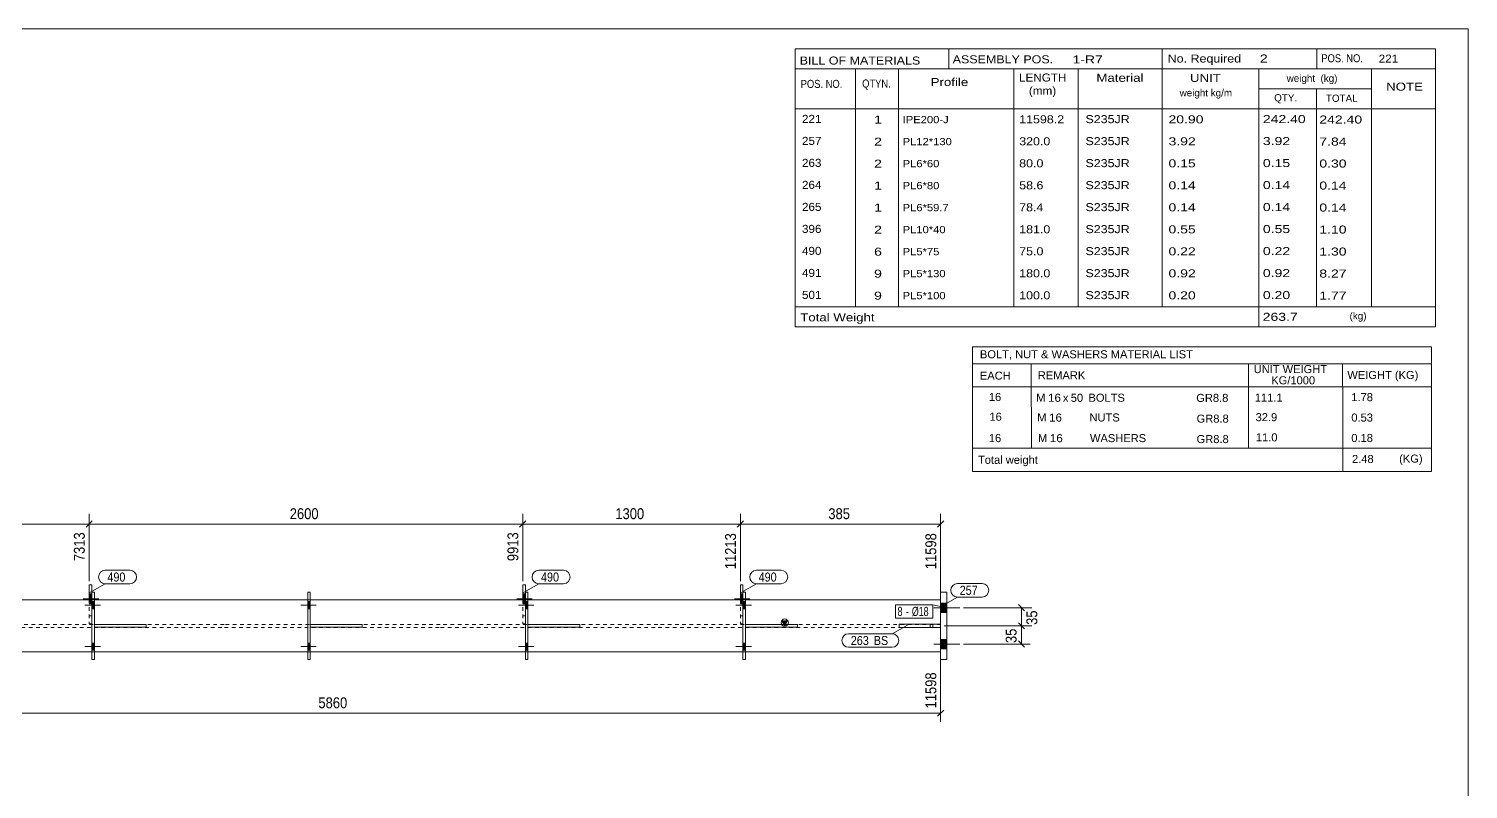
# Model space of a CAD drawing. Header units: millimetres. Extents: x 2 to 825, y 1 to 579.
# Drawn here: x 429.4 to 825, y 369.9 to 579 of the extents above; entities that cross this region are included whole.
import ezdxf

# ---------------------------------------------------------------- set-up
doc = ezdxf.new("R2010")
doc.units = ezdxf.units.MM
doc.linetypes.add('XKITLINE00', pattern=[0])
doc.linetypes.add('XKITLINE01', pattern=[4, 1, -1, 1, -1])
for name, color, linetype, lineweight in [('Bolt', 3, 'Continuous', 0), ('BoltMark', 7, 'Continuous', 0), ('Dimensions', 7, 'Continuous', 0), ('DrawingSheet', 5, 'Continuous', 0), ('OtherObjectType', 7, 'Continuous', 0), ('Part', 2, 'Continuous', 0), ('PartMark', 7, 'Continuous', 0)]:
    doc.layers.add(name, color=color, linetype=linetype, lineweight=lineweight)
doc.styles.add('ARIAL', font='ARIAL.TTF')
doc.styles.add('ARIAL_NARROW', font='ARIALN.TTF')

# ---------------------------------------------------------------- blocks, each defined once
blk = doc.blocks.new('*A61')
at = {"layer": 'Bolt'}
blk.add_hatch(color=3, dxfattribs=at).paths.add_polyline_path([(446.67, 420.83), (445.96, 420.83), (445.96, 423.64), (446.67, 423.64)], flags=17)
at = {"layer": 'Bolt', "color": 3, "linetype": 'XKITLINE00', "lineweight": 0}
for p, q in [((446.67, 423.64), (445.96, 423.64)), ((448.6, 422.23), (444.32, 422.23)), ((446.67, 420.83), (445.96, 420.83))]:
    blk.add_line(p, q, dxfattribs=at)
blk = doc.blocks.new('*A62')
at = {"layer": 'Bolt'}
for points in [[(446.67, 421.52), (447.39, 421.52), (447.39, 419.52), (446.67, 419.52)], [(446.67, 421.52), (447.39, 421.52), (447.39, 419.52), (446.67, 419.52)], [(446.67, 410.09), (447.39, 410.09), (447.39, 408.09), (446.67, 408.09)], [(446.67, 410.09), (447.39, 410.09), (447.39, 408.09), (446.67, 408.09)]]:
    blk.add_hatch(color=3, dxfattribs=at).paths.add_polyline_path(points, flags=17)
at = {"layer": 'Bolt', "color": 3, "linetype": 'XKITLINE00', "lineweight": 0}
for p, q in [((449.05, 420.52), (444.76, 420.52)), ((449.05, 420.52), (444.76, 420.52)), ((447.39, 421.52), (446.67, 421.52)), ((447.39, 421.52), (446.67, 421.52)), ((447.39, 419.52), (446.67, 419.52)), ((447.39, 419.52), (446.67, 419.52)), ((449.05, 409.09), (444.76, 409.09)), ((449.05, 409.09), (444.76, 409.09)), ((447.39, 410.09), (446.67, 410.09)), ((447.39, 410.09), (446.67, 410.09)), ((447.39, 408.09), (446.67, 408.09)), ((447.39, 408.09), (446.67, 408.09))]:
    blk.add_line(p, q, dxfattribs=at)
blk = doc.blocks.new('*A63')
at = {"layer": 'Bolt'}
for points in [[(506.03, 421.52), (506.75, 421.52), (506.75, 419.52), (506.03, 419.52)], [(506.03, 421.52), (506.75, 421.52), (506.75, 419.52), (506.03, 419.52)], [(506.03, 410.09), (506.75, 410.09), (506.75, 408.09), (506.03, 408.09)], [(506.03, 410.09), (506.75, 410.09), (506.75, 408.09), (506.03, 408.09)]]:
    blk.add_hatch(color=3, dxfattribs=at).paths.add_polyline_path(points, flags=17)
at = {"layer": 'Bolt', "color": 3, "linetype": 'XKITLINE00', "lineweight": 0}
for p, q in [((508.4, 420.52), (504.12, 420.52)), ((508.4, 420.52), (504.12, 420.52)), ((506.75, 421.52), (506.03, 421.52)), ((506.75, 421.52), (506.03, 421.52)), ((506.75, 419.52), (506.03, 419.52)), ((506.75, 419.52), (506.03, 419.52)), ((508.4, 409.09), (504.12, 409.09)), ((508.4, 409.09), (504.12, 409.09)), ((506.75, 410.09), (506.03, 410.09)), ((506.75, 410.09), (506.03, 410.09)), ((506.75, 408.09), (506.03, 408.09)), ((506.75, 408.09), (506.03, 408.09))]:
    blk.add_line(p, q, dxfattribs=at)
blk = doc.blocks.new('*A64')
at = {"layer": 'Bolt'}
blk.add_hatch(color=3, dxfattribs=at).paths.add_polyline_path([(565.85, 420.83), (565.13, 420.83), (565.13, 423.64), (565.85, 423.64)], flags=17)
at = {"layer": 'Bolt', "color": 3, "linetype": 'XKITLINE00', "lineweight": 0}
for p, q in [((565.85, 423.64), (565.13, 423.64)), ((567.77, 422.23), (563.49, 422.23)), ((565.85, 420.83), (565.13, 420.83))]:
    blk.add_line(p, q, dxfattribs=at)
blk = doc.blocks.new('*A65')
at = {"layer": 'Bolt'}
for points in [[(565.85, 421.52), (566.56, 421.52), (566.56, 419.52), (565.85, 419.52)], [(565.85, 421.52), (566.56, 421.52), (566.56, 419.52), (565.85, 419.52)], [(565.85, 410.09), (566.56, 410.09), (566.56, 408.09), (565.85, 408.09)], [(565.85, 410.09), (566.56, 410.09), (566.56, 408.09), (565.85, 408.09)]]:
    blk.add_hatch(color=3, dxfattribs=at).paths.add_polyline_path(points, flags=17)
at = {"layer": 'Bolt', "color": 3, "linetype": 'XKITLINE00', "lineweight": 0}
for p, q in [((568.22, 420.52), (563.93, 420.52)), ((568.22, 420.52), (563.93, 420.52)), ((566.56, 421.52), (565.85, 421.52)), ((566.56, 421.52), (565.85, 421.52)), ((566.56, 419.52), (565.85, 419.52)), ((566.56, 419.52), (565.85, 419.52)), ((568.22, 409.09), (563.93, 409.09)), ((568.22, 409.09), (563.93, 409.09)), ((566.56, 410.09), (565.85, 410.09)), ((566.56, 410.09), (565.85, 410.09)), ((566.56, 408.09), (565.85, 408.09)), ((566.56, 408.09), (565.85, 408.09))]:
    blk.add_line(p, q, dxfattribs=at)
blk = doc.blocks.new('*A66')
at = {"layer": 'Bolt'}
blk.add_hatch(color=3, dxfattribs=at).paths.add_polyline_path([(625.66, 420.83), (624.95, 420.83), (624.95, 423.64), (625.66, 423.64)], flags=17)
at = {"layer": 'Bolt', "color": 3, "linetype": 'XKITLINE00', "lineweight": 0}
for p, q in [((625.66, 423.64), (624.95, 423.64)), ((627.59, 422.23), (623.3, 422.23)), ((625.66, 420.83), (624.95, 420.83))]:
    blk.add_line(p, q, dxfattribs=at)
blk = doc.blocks.new('*A67')
at = {"layer": 'Bolt'}
for points in [[(625.66, 421.52), (626.37, 421.52), (626.37, 419.52), (625.66, 419.52)], [(625.66, 421.52), (626.37, 421.52), (626.37, 419.52), (625.66, 419.52)], [(625.66, 410.09), (626.37, 410.09), (626.37, 408.09), (625.66, 408.09)], [(625.66, 410.09), (626.37, 410.09), (626.37, 408.09), (625.66, 408.09)]]:
    blk.add_hatch(color=3, dxfattribs=at).paths.add_polyline_path(points, flags=17)
at = {"layer": 'Bolt', "color": 3, "linetype": 'XKITLINE00', "lineweight": 0}
for p, q in [((628.03, 420.52), (623.75, 420.52)), ((628.03, 420.52), (623.75, 420.52)), ((626.37, 421.52), (625.66, 421.52)), ((626.37, 421.52), (625.66, 421.52)), ((626.37, 419.52), (625.66, 419.52)), ((626.37, 419.52), (625.66, 419.52)), ((628.03, 409.09), (623.75, 409.09)), ((628.03, 409.09), (623.75, 409.09)), ((626.37, 410.09), (625.66, 410.09)), ((626.37, 410.09), (625.66, 410.09)), ((626.37, 408.09), (625.66, 408.09)), ((626.37, 408.09), (625.66, 408.09))]:
    blk.add_line(p, q, dxfattribs=at)
blk = doc.blocks.new('*A68')
at = {"layer": 'Bolt'}
for points in [[(681.71, 418.52), (680, 418.52), (680, 421.09), (681.71, 421.09)], [(681.71, 418.52), (680, 418.52), (680, 421.09), (681.71, 421.09)], [(681.71, 418.52), (680, 418.52), (680, 421.09), (681.71, 421.09)], [(681.71, 418.52), (680, 418.52), (680, 421.09), (681.71, 421.09)], [(681.71, 408.52), (680, 408.52), (680, 411.09), (681.71, 411.09)], [(681.71, 408.52), (680, 408.52), (680, 411.09), (681.71, 411.09)], [(681.71, 408.52), (680, 408.52), (680, 411.09), (681.71, 411.09)], [(681.71, 408.52), (680, 408.52), (680, 411.09), (681.71, 411.09)]]:
    blk.add_hatch(color=3, dxfattribs=at).paths.add_polyline_path(points, flags=17)
at = {"layer": 'Bolt', "color": 3, "linetype": 'XKITLINE00', "lineweight": 0}
for p, q in [((685.29, 419.8), (678.14, 419.8)), ((685.29, 419.8), (678.14, 419.8)), ((685.29, 419.8), (678.14, 419.8)), ((685.29, 419.8), (678.14, 419.8)), ((681.71, 421.09), (680, 421.09)), ((681.71, 421.09), (680, 421.09)), ((681.71, 421.09), (680, 421.09)), ((681.71, 421.09), (680, 421.09)), ((681.71, 418.52), (680, 418.52)), ((681.71, 418.52), (680, 418.52)), ((681.71, 418.52), (680, 418.52)), ((681.71, 418.52), (680, 418.52)), ((685.29, 409.8), (678.14, 409.8)), ((685.29, 409.8), (678.14, 409.8)), ((685.29, 409.8), (678.14, 409.8)), ((685.29, 409.8), (678.14, 409.8)), ((681.71, 411.09), (680, 411.09)), ((681.71, 411.09), (680, 411.09)), ((681.71, 411.09), (680, 411.09)), ((681.71, 411.09), (680, 411.09)), ((681.71, 408.52), (680, 408.52)), ((681.71, 408.52), (680, 408.52)), ((681.71, 408.52), (680, 408.52)), ((681.71, 408.52), (680, 408.52))]:
    blk.add_line(p, q, dxfattribs=at)
blk = doc.blocks.new('*A70')
at = {"layer": 'Part'}
blk.add_hatch(color=2, dxfattribs=at).paths.add_polyline_path([(636.34, 416.2), (637.94, 416.2), (637.14, 414.8)], flags=17)
at = {"layer": 'Part', "color": 2, "linetype": 'XKITLINE00', "lineweight": 0}
for p, q in [((446.67, 421.95), (423.39, 421.95)), ((483.1, 421.95), (447.39, 421.95)), ((506.03, 421.95), (483.2, 421.95)), ((542.46, 421.95), (506.75, 421.95)), ((565.85, 421.95), (542.56, 421.95)), ((602.27, 421.95), (566.56, 421.95)), ((625.66, 421.95), (602.37, 421.95)), ((680, 421.95), (626.37, 421.95)), ((637.14, 414.8), (636.34, 416.2)), ((636.34, 416.2), (637.94, 416.2)), ((637.94, 416.2), (637.14, 414.8)), ((446.67, 407.66), (423.39, 407.66)), ((483.1, 407.66), (447.39, 407.66)), ((506.03, 407.66), (483.2, 407.66)), ((542.46, 407.66), (506.75, 407.66)), ((565.85, 407.66), (542.56, 407.66)), ((602.27, 407.66), (566.56, 407.66)), ((625.66, 407.66), (602.37, 407.66)), ((680, 407.66), (626.37, 407.66))]:
    blk.add_line(p, q, dxfattribs=at)
at = {"layer": 'Part', "color": 7, "linetype": 'XKITLINE01', "lineweight": 0}
for p, q in [((447.39, 421.95), (446.67, 421.95)), ((506.75, 421.95), (506.03, 421.95)), ((566.56, 421.95), (565.85, 421.95)), ((626.37, 421.95), (625.66, 421.95)), ((680, 421.95), (680, 407.66)), ((483.1, 415.2), (423.39, 415.2)), ((423.39, 414.4), (483.1, 414.4)), ((542.46, 415.2), (483.2, 415.2)), ((483.2, 414.4), (542.46, 414.4)), ((602.27, 415.2), (542.56, 415.2)), ((542.56, 414.4), (602.27, 414.4)), ((680, 415.2), (602.37, 415.2)), ((602.37, 414.4), (680, 414.4)), ((447.39, 407.66), (446.67, 407.66)), ((506.75, 407.66), (506.03, 407.66)), ((566.56, 407.66), (565.85, 407.66)), ((626.37, 407.66), (625.66, 407.66))]:
    blk.add_line(p, q, dxfattribs=at)
at = {"layer": 'Part', "color": 2, "linetype": 'XKITLINE00', "lineweight": 0}
blk.add_circle((637.14, 415.7), 1, dxfattribs=at)
blk = doc.blocks.new('*A84')
at = {"layer": 'Part', "color": 2, "linetype": 'XKITLINE00', "lineweight": 0}
for p, q in [((445.96, 426.09), (445.96, 421.95)), ((445.96, 426.09), (446.67, 426.09)), ((446.67, 426.09), (446.67, 424.09))]:
    blk.add_line(p, q, dxfattribs=at)
at = {"layer": 'Part', "color": 7, "linetype": 'XKITLINE01', "lineweight": 0}
for p, q in [((446.67, 424.09), (446.67, 415.37)), ((445.96, 421.95), (445.96, 415.37)), ((445.96, 417.52), (446.67, 417.52)), ((446.67, 415.37), (445.96, 415.37))]:
    blk.add_line(p, q, dxfattribs=at)
blk = doc.blocks.new('*A85')
at = {"layer": 'Part', "color": 2, "linetype": 'XKITLINE00', "lineweight": 0}
for p, q in [((447.39, 415.16), (461.67, 415.16)), ((461.67, 414.45), (447.39, 414.45)), ((461.67, 414.45), (461.67, 415.16))]:
    blk.add_line(p, q, dxfattribs=at)
at = {"layer": 'Part', "color": 7, "linetype": 'XKITLINE01', "lineweight": 0}
blk.add_line((447.39, 414.45), (447.39, 415.16), dxfattribs=at)
blk.add_line((447.39, 414.45), (447.39, 415.16), dxfattribs=at)
blk = doc.blocks.new('*A86')
at = {"layer": 'Part', "color": 2, "linetype": 'XKITLINE00', "lineweight": 0}
for p, q in [((446.67, 424.09), (447.39, 424.09)), ((446.67, 405.52), (446.67, 424.09)), ((447.39, 424.09), (447.39, 405.52)), ((447.39, 405.52), (446.67, 405.52))]:
    blk.add_line(p, q, dxfattribs=at)
at = {"layer": 'Part', "color": 7, "linetype": 'XKITLINE01', "lineweight": 0}
blk.add_line((446.67, 405.52), (446.67, 424.09), dxfattribs=at)
blk = doc.blocks.new('*A87')
at = {"layer": 'Part', "color": 2, "linetype": 'XKITLINE00', "lineweight": 0}
for p, q in [((506.75, 415.16), (521.03, 415.16)), ((521.03, 414.45), (506.75, 414.45)), ((521.03, 414.45), (521.03, 415.16))]:
    blk.add_line(p, q, dxfattribs=at)
at = {"layer": 'Part', "color": 7, "linetype": 'XKITLINE01', "lineweight": 0}
blk.add_line((506.75, 414.45), (506.75, 415.16), dxfattribs=at)
blk.add_line((506.75, 414.45), (506.75, 415.16), dxfattribs=at)
blk = doc.blocks.new('*A88')
at = {"layer": 'Part', "color": 2, "linetype": 'XKITLINE00', "lineweight": 0}
for p, q in [((506.03, 424.09), (506.75, 424.09)), ((506.03, 405.52), (506.03, 424.09)), ((506.75, 424.09), (506.75, 405.52)), ((506.75, 405.52), (506.03, 405.52))]:
    blk.add_line(p, q, dxfattribs=at)
at = {"layer": 'Part', "color": 7, "linetype": 'XKITLINE01', "lineweight": 0}
blk.add_line((506.03, 405.52), (506.03, 424.09), dxfattribs=at)
blk = doc.blocks.new('*A89')
at = {"layer": 'Part', "color": 2, "linetype": 'XKITLINE00', "lineweight": 0}
for p, q in [((565.13, 426.09), (565.13, 421.95)), ((565.13, 426.09), (565.85, 426.09)), ((565.85, 426.09), (565.85, 424.09))]:
    blk.add_line(p, q, dxfattribs=at)
at = {"layer": 'Part', "color": 7, "linetype": 'XKITLINE01', "lineweight": 0}
for p, q in [((565.85, 424.09), (565.85, 415.37)), ((565.13, 421.95), (565.13, 415.37)), ((565.13, 417.52), (565.85, 417.52)), ((565.85, 415.37), (565.13, 415.37))]:
    blk.add_line(p, q, dxfattribs=at)
blk = doc.blocks.new('*A90')
at = {"layer": 'Part', "color": 2, "linetype": 'XKITLINE00', "lineweight": 0}
for p, q in [((566.56, 415.16), (580.85, 415.16)), ((580.85, 414.45), (566.56, 414.45)), ((580.85, 414.45), (580.85, 415.16))]:
    blk.add_line(p, q, dxfattribs=at)
at = {"layer": 'Part', "color": 7, "linetype": 'XKITLINE01', "lineweight": 0}
blk.add_line((566.56, 414.45), (566.56, 415.16), dxfattribs=at)
blk.add_line((566.56, 414.45), (566.56, 415.16), dxfattribs=at)
blk = doc.blocks.new('*A91')
at = {"layer": 'Part', "color": 2, "linetype": 'XKITLINE00', "lineweight": 0}
for p, q in [((565.85, 424.09), (566.56, 424.09)), ((565.85, 405.52), (565.85, 424.09)), ((566.56, 424.09), (566.56, 405.52)), ((566.56, 405.52), (565.85, 405.52))]:
    blk.add_line(p, q, dxfattribs=at)
at = {"layer": 'Part', "color": 7, "linetype": 'XKITLINE01', "lineweight": 0}
blk.add_line((565.85, 405.52), (565.85, 424.09), dxfattribs=at)
blk = doc.blocks.new('*A92')
at = {"layer": 'Part', "color": 2, "linetype": 'XKITLINE00', "lineweight": 0}
for p, q in [((624.95, 426.09), (624.95, 421.95)), ((624.95, 426.09), (625.66, 426.09)), ((625.66, 426.09), (625.66, 424.09))]:
    blk.add_line(p, q, dxfattribs=at)
at = {"layer": 'Part', "color": 7, "linetype": 'XKITLINE01', "lineweight": 0}
for p, q in [((625.66, 424.09), (625.66, 415.37)), ((624.95, 421.95), (624.95, 415.37)), ((624.95, 417.52), (625.66, 417.52)), ((625.66, 415.37), (624.95, 415.37))]:
    blk.add_line(p, q, dxfattribs=at)
blk = doc.blocks.new('*A93')
at = {"layer": 'Part', "color": 2, "linetype": 'XKITLINE00', "lineweight": 0}
for p, q in [((626.37, 415.16), (640.66, 415.16)), ((640.66, 414.45), (626.37, 414.45)), ((640.66, 414.45), (640.66, 415.16))]:
    blk.add_line(p, q, dxfattribs=at)
at = {"layer": 'Part', "color": 7, "linetype": 'XKITLINE01', "lineweight": 0}
blk.add_line((626.37, 414.45), (626.37, 415.16), dxfattribs=at)
blk.add_line((626.37, 414.45), (626.37, 415.16), dxfattribs=at)
blk = doc.blocks.new('*A94')
at = {"layer": 'Part', "color": 2, "linetype": 'XKITLINE00', "lineweight": 0}
for p, q in [((625.66, 424.09), (626.37, 424.09)), ((625.66, 405.52), (625.66, 424.09)), ((626.37, 424.09), (626.37, 405.52)), ((626.37, 405.52), (625.66, 405.52))]:
    blk.add_line(p, q, dxfattribs=at)
at = {"layer": 'Part', "color": 7, "linetype": 'XKITLINE01', "lineweight": 0}
blk.add_line((625.66, 405.52), (625.66, 424.09), dxfattribs=at)
blk = doc.blocks.new('*A95')
at = {"layer": 'Part', "color": 7, "linetype": 'XKITLINE01', "lineweight": 0}
for p, q in [((668.57, 414.37), (668.57, 415.23)), ((668.57, 415.23), (668.57, 414.37)), ((680, 415.23), (668.57, 415.23)), ((680, 414.37), (668.57, 414.37)), ((677.14, 414.37), (677.14, 415.23)), ((677.86, 414.37), (677.86, 415.23)), ((680, 415.23), (680, 414.37)), ((680, 414.37), (680, 415.23))]:
    blk.add_line(p, q, dxfattribs=at)
blk = doc.blocks.new('*A96')
at = {"layer": 'Part', "color": 2, "linetype": 'XKITLINE00', "lineweight": 0}
for p, q in [((680, 415.23), (668.57, 415.23)), ((668.57, 414.37), (668.57, 415.23)), ((668.57, 414.37), (680, 414.37)), ((677.14, 414.37), (677.14, 415.23)), ((680, 415.23), (680, 414.37))]:
    blk.add_line(p, q, dxfattribs=at)
at = {"layer": 'Part', "color": 7, "linetype": 'XKITLINE01', "lineweight": 0}
for p, q in [((668.57, 415.23), (668.57, 414.37)), ((677.86, 414.37), (677.86, 415.23)), ((680, 414.37), (680, 415.23))]:
    blk.add_line(p, q, dxfattribs=at)
blk = doc.blocks.new('*A97')
at = {"layer": 'Part', "color": 2, "linetype": 'XKITLINE00', "lineweight": 0}
for p, q in [((681.71, 424.09), (680, 424.09)), ((680, 405.52), (680, 424.09)), ((681.71, 405.52), (681.71, 424.09)), ((681.71, 405.52), (680, 405.52))]:
    blk.add_line(p, q, dxfattribs=at)
at = {"layer": 'Part', "color": 7, "linetype": 'XKITLINE01', "lineweight": 0}
blk.add_line((681.71, 424.09), (681.71, 405.52), dxfattribs=at)
blk = doc.blocks.new('*A123')
at = {"layer": 'DrawingSheet', "color": 5, "linetype": 'XKITLINE00', "lineweight": 0}
for p, q in [((825, 579), (5, 579)), ((825, 5), (825, 579))]:
    blk.add_line(p, q, dxfattribs=at)
blk = doc.blocks.new('*A124')
at = {"layer": 'OtherObjectType', "color": 7, "linetype": 'XKITLINE00', "lineweight": 0}
for p, q in [((688.76, 491.55), (688.75, 480.55)), ((688.76, 491.55), (814.88, 491.55)), ((814.88, 491.55), (814.88, 480.55)), ((688.75, 486.9), (814.88, 486.9)), ((704.87, 486.91), (704.87, 480.55)), ((764.57, 486.91), (764.57, 480.55)), ((790.47, 486.89), (790.47, 480.55)), ((688.76, 480.52), (688.76, 475.02)), ((688.77, 480.55), (814.88, 480.55)), ((704.92, 480.55), (704.92, 474.93)), ((764.57, 480.55), (764.57, 474.93)), ((790.5, 480.55), (790.5, 475.05)), ((814.88, 480.55), (814.88, 475.05)), ((688.79, 474.93), (688.79, 469.32)), ((704.95, 474.93), (704.95, 469.31)), ((764.57, 474.93), (764.57, 469.31)), ((790.5, 474.93), (790.5, 469.43)), ((814.88, 474.93), (814.88, 469.43)), ((688.79, 469.3), (688.79, 463.73)), ((704.95, 469.31), (704.95, 463.69)), ((764.57, 469.31), (764.57, 463.69)), ((790.5, 469.31), (790.5, 463.7)), ((814.88, 469.31), (814.88, 463.7)), ((814.88, 463.7), (688.75, 463.73)), ((688.78, 463.69), (688.78, 457.29)), ((688.85, 463.69), (814.87, 463.69)), ((790.5, 463.66), (790.5, 457.24)), ((814.87, 463.66), (814.87, 457.25)), ((688.77, 457.25), (814.87, 457.25))]:
    blk.add_line(p, q, dxfattribs=at)
at = {"layer": 'OtherObjectType', "color": 7, "style": 'ARIAL_NARROW'}
for s, width, p in [('BOLT, NUT & WASHERS MATERIAL LIST', 1.211571, (690.79, 488.39)), ('EACH', 1.211571, (690.78, 482.52)), ('REMARK', 1.211571, (706.7, 482.61)), ('UNIT WEIGHT', 1.211571, (766.03, 484.32)), (' KG/1000', 1.211571, (770.02, 481.23)), ('WEIGHT (KG)', 1.211571, (791.78, 482.7)), ('16', 1.211571, (693.26, 476.65)), ('1.78', 1.211571, (792.87, 476.61)), ('M', 1.211571, (706.26, 476.45)), ('16', 1.275, (709.5, 476.43)), ('x', 1.211571, (713.58, 476.43)), ('50', 1.211571, (715.76, 476.42)), ('BOLTS', 1.211571, (720.63, 476.44)), ('GR8.8', 1.211571, (750.25, 476.39)), ('111.1', 1.211571, (766.34, 476.48)), ('16', 1.211571, (693.4, 471.21)), ('M', 1.211571, (706.54, 471.01)), ('16', 1.275, (709.78, 470.99)), ('NUTS', 1.211571, (720.91, 471.01)), ('GR8.8', 1.211571, (750.35, 470.69)), ('32.9', 1.211571, (766.56, 471.1)), ('0.53', 1.211571, (792.87, 470.99)), ('16', 1.211571, (693.24, 465.34)), ('M', 1.211571, (706.76, 465.34)), ('16', 1.275, (710, 465.32)), ('WASHERS', 1.211571, (721.04, 465.33)), ('GR8.8', 1.211571, (750.35, 465.07)), ('11.0', 1.211571, (766.64, 465.54)), ('0.18', 1.211571, (792.87, 465.38)), ('Total weight', 1.211571, (690.26, 459.37)), ('2.48', 1.211571, (793.07, 459.6)), ('(KG)', 1.211571, (806.02, 459.7))]:
    blk.add_text(s, height=2.2, dxfattribs=dict(at, width=width)).set_placement(p)
blk = doc.blocks.new('*A129')
at = {"layer": 'OtherObjectType', "color": 7, "linetype": 'XKITLINE00', "lineweight": 0}
for p, q in [((639.98, 573.5), (815.98, 573.5)), ((639.98, 573.5), (639.98, 562.5)), ((682.26, 573.42), (682.26, 567.87)), ((740.85, 568), (740.85, 573.5)), ((783.43, 567.96), (783.43, 573.42)), ((815.98, 568), (815.98, 573.5)), ((639.98, 568), (815.98, 568)), ((656.64, 568), (656.64, 557)), ((668.4, 567.98), (668.4, 557.03)), ((700.12, 567.99), (700.13, 557)), ((717.78, 567.98), (717.78, 557)), ((740.85, 567.98), (740.85, 557)), ((767.43, 568), (767.43, 557)), ((798.42, 568), (798.42, 557)), ((815.98, 568), (815.98, 562.5)), ((639.98, 562.5), (639.98, 557)), ((767.45, 562.52), (798.45, 562.52)), ((783.28, 562.52), (783.28, 557)), ((815.98, 562.5), (815.98, 557)), ((639.98, 557), (815.98, 557)), ((639.98, 557), (639.98, 550.95)), ((656.63, 557), (656.63, 550.95)), ((668.44, 556.99), (668.44, 550.95)), ((700.12, 557), (700.11, 550.95)), ((717.79, 557), (717.79, 550.95)), ((740.87, 557), (740.87, 550.95)), ((767.44, 557), (767.44, 550.95)), ((783.33, 556.95), (783.33, 550.95)), ((798.43, 557), (798.43, 550.95)), ((815.98, 557), (815.98, 550.95)), ((639.98, 550.95), (639.98, 544.9)), ((656.63, 550.95), (656.63, 544.9)), ((668.44, 550.94), (668.44, 544.9)), ((700.12, 550.95), (700.11, 544.9)), ((717.79, 550.95), (717.79, 544.9)), ((740.87, 550.95), (740.87, 544.9)), ((767.44, 550.95), (767.44, 544.9)), ((783.33, 550.9), (783.33, 544.9)), ((798.43, 550.95), (798.43, 544.9)), ((815.98, 550.95), (815.98, 544.9)), ((639.98, 544.9), (639.98, 538.85)), ((656.63, 544.9), (656.63, 538.85)), ((668.44, 544.89), (668.44, 538.85)), ((700.12, 544.9), (700.11, 538.85)), ((717.79, 544.9), (717.79, 538.85)), ((740.87, 544.9), (740.87, 538.85)), ((767.44, 544.9), (767.44, 538.85)), ((783.33, 544.85), (783.33, 538.85)), ((798.43, 544.9), (798.43, 538.85)), ((815.98, 544.9), (815.98, 538.85)), ((639.98, 538.85), (639.98, 532.8)), ((656.63, 538.85), (656.63, 532.8)), ((668.44, 538.84), (668.44, 532.8)), ((700.12, 538.85), (700.11, 532.8)), ((717.79, 538.85), (717.79, 532.8)), ((740.87, 538.85), (740.87, 532.8)), ((767.44, 538.85), (767.44, 532.8)), ((783.33, 538.8), (783.33, 532.8)), ((798.43, 538.85), (798.43, 532.8)), ((815.98, 538.85), (815.98, 532.8)), ((639.98, 532.8), (639.98, 526.75)), ((656.63, 532.8), (656.63, 526.75)), ((668.44, 532.79), (668.44, 526.75)), ((700.12, 532.8), (700.11, 526.75)), ((717.79, 532.8), (717.79, 526.75)), ((740.87, 532.8), (740.87, 526.75)), ((767.44, 532.8), (767.44, 526.75)), ((783.33, 532.75), (783.33, 526.75)), ((798.43, 532.8), (798.43, 526.75)), ((815.98, 532.8), (815.98, 526.75)), ((639.98, 526.75), (639.98, 520.7)), ((656.63, 526.75), (656.63, 520.7)), ((668.44, 526.74), (668.44, 520.7)), ((700.12, 526.75), (700.11, 520.7)), ((717.79, 526.75), (717.79, 520.7)), ((740.87, 526.75), (740.87, 520.7)), ((767.44, 526.75), (767.44, 520.7)), ((783.33, 526.7), (783.33, 520.7)), ((798.43, 526.75), (798.43, 520.7)), ((815.98, 526.75), (815.98, 520.7)), ((639.98, 520.7), (639.98, 514.65)), ((656.63, 520.7), (656.63, 514.65)), ((668.44, 520.69), (668.44, 514.65)), ((700.12, 520.7), (700.11, 514.65)), ((717.79, 520.7), (717.79, 514.65)), ((740.87, 520.7), (740.87, 514.65)), ((767.44, 520.7), (767.44, 514.65)), ((783.33, 520.65), (783.33, 514.65)), ((798.43, 520.7), (798.43, 514.65)), ((815.98, 520.7), (815.98, 514.65)), ((639.98, 514.65), (639.98, 508.6)), ((656.63, 514.65), (656.63, 508.6)), ((668.44, 514.64), (668.44, 508.6)), ((700.12, 514.65), (700.11, 508.6)), ((717.79, 514.65), (717.79, 508.6)), ((740.87, 514.65), (740.87, 508.6)), ((767.44, 514.65), (767.44, 508.6)), ((783.33, 514.6), (783.33, 508.6)), ((798.43, 514.65), (798.43, 508.6)), ((815.98, 514.65), (815.98, 508.6)), ((639.98, 508.6), (639.98, 502.55)), ((656.63, 508.6), (656.63, 502.55)), ((668.44, 508.59), (668.44, 502.55)), ((700.12, 508.6), (700.11, 502.55)), ((717.79, 508.6), (717.79, 502.55)), ((740.87, 508.6), (740.87, 502.55)), ((767.44, 508.6), (767.44, 502.55)), ((783.33, 508.55), (783.33, 502.55)), ((798.43, 508.6), (798.43, 502.55)), ((815.98, 508.6), (815.98, 502.55)), ((639.98, 502.55), (815.98, 502.55)), ((639.98, 502.55), (639.98, 497.05)), ((767.44, 502.55), (767.44, 497.05)), ((815.98, 502.55), (815.98, 497.05)), ((639.98, 497.05), (815.98, 497.05))]:
    blk.add_line(p, q, dxfattribs=at)
at = {"layer": 'OtherObjectType', "color": 7, "style": 'ARIAL_NARROW'}
for s, height, width, p in [('BILL OF MATERIALS', 2.2, 1.36, (641.25, 569.16)), ('ASSEMBLY POS.', 2.2, 1.36, (683.3, 569.5)), ('1-R7', 2.2, 1.525501, (716.23, 569.46)), ('No. Required', 2.2, 1.36, (742.39, 569.72)), ('2', 2.2, 1.525501, (767.75, 569.72)), ('POS. NO.', 2.2, 1.02, (784.63, 569.79)), ('221', 2.2, 1.270501, (800.4, 569.69)), ('LENGTH', 2.2, 1.275, (701.54, 564.49)), ('Material', 2.2, 1.445, (722.81, 564.41)), ('UNIT', 2.2, 1.445, (748.52, 564.4)), ('weight  (kg)', 1.98, 1.19, (775.11, 564.39)), ('POS. NO.', 2.2, 1.02, (641.53, 562.74)), ('QTYN.', 2.2, 1.02, (658.42, 562.84)), ('Profile', 2.2, 1.445, (677.26, 563.25)), ('(mm)', 2.2, 1.275, (704.26, 560.86)), ('weight kg/m', 1.98, 1.19, (745.69, 560.4)), ('NOTE', 2.2, 1.445, (802.44, 561.99)), ('QTY.', 1.98, 1.19, (771.68, 559.03)), ('TOTAL', 1.98, 1.19, (785.9, 558.91)), ('221', 2.2, 1.270501, (641.89, 553.12)), ('1', 2.2, 1.525501, (661.71, 552.91)), ('IPE200-J', 1.98, 1.355501, (669.56, 553.04)), ('11598.2', 2.2, 1.355501, (701.59, 553.01)), ('S235JR', 2.2, 1.355501, (719.81, 553.05)), ('20.90', 2.2, 1.525501, (742.62, 552.99)), ('242.40', 2.2, 1.525501, (768.57, 553.07)), ('242.40', 2.2, 1.525501, (784.08, 552.94)), ('257', 2.2, 1.270501, (641.89, 547.07)), ('2', 2.2, 1.525501, (661.71, 546.86)), ('PL12*130', 1.98, 1.355501, (669.56, 546.99)), ('320.0', 2.2, 1.355501, (701.59, 546.96)), ('S235JR', 2.2, 1.355501, (719.81, 547)), ('3.92', 2.2, 1.525501, (742.62, 546.94)), ('3.92', 2.2, 1.525501, (768.57, 547.02)), ('7.84', 2.2, 1.525501, (784.08, 546.89)), ('263', 2.2, 1.270501, (641.89, 541.02)), ('2', 2.2, 1.525501, (661.71, 540.81)), ('PL6*60', 1.98, 1.355501, (669.56, 540.94)), ('80.0', 2.2, 1.355501, (701.59, 540.91)), ('S235JR', 2.2, 1.355501, (719.81, 540.95)), ('0.15', 2.2, 1.525501, (742.62, 540.89)), ('0.15', 2.2, 1.525501, (768.57, 540.97)), ('0.30', 2.2, 1.525501, (784.08, 540.84)), ('264', 2.2, 1.270501, (641.89, 534.97)), ('1', 2.2, 1.525501, (661.71, 534.76)), ('PL6*80', 1.98, 1.355501, (669.56, 534.89)), ('58.6', 2.2, 1.355501, (701.59, 534.86)), ('S235JR', 2.2, 1.355501, (719.81, 534.9)), ('0.14', 2.2, 1.525501, (742.62, 534.84)), ('0.14', 2.2, 1.525501, (768.57, 534.92)), ('0.14', 2.2, 1.525501, (784.08, 534.79)), ('265', 2.2, 1.270501, (641.89, 528.92)), ('1', 2.2, 1.525501, (661.71, 528.71)), ('PL6*59.7', 1.98, 1.355501, (669.56, 528.84)), ('78.4', 2.2, 1.355501, (701.59, 528.81)), ('S235JR', 2.2, 1.355501, (719.81, 528.85)), ('0.14', 2.2, 1.525501, (742.62, 528.79)), ('0.14', 2.2, 1.525501, (768.57, 528.87)), ('0.14', 2.2, 1.525501, (784.08, 528.74)), ('396', 2.2, 1.270501, (641.89, 522.87)), ('2', 2.2, 1.525501, (661.71, 522.66)), ('PL10*40', 1.98, 1.355501, (669.56, 522.79)), ('181.0', 2.2, 1.355501, (701.59, 522.76)), ('S235JR', 2.2, 1.355501, (719.81, 522.8)), ('0.55', 2.2, 1.525501, (742.62, 522.74)), ('0.55', 2.2, 1.525501, (768.57, 522.82)), ('1.10', 2.2, 1.525501, (784.08, 522.69)), ('490', 2.2, 1.270501, (641.89, 516.82)), ('6', 2.2, 1.525501, (661.71, 516.61)), ('PL5*75', 1.98, 1.355501, (669.56, 516.74)), ('75.0', 2.2, 1.355501, (701.59, 516.71)), ('S235JR', 2.2, 1.355501, (719.81, 516.75)), ('0.22', 2.2, 1.525501, (742.62, 516.69)), ('0.22', 2.2, 1.525501, (768.57, 516.77)), ('1.30', 2.2, 1.525501, (784.08, 516.64)), ('491', 2.2, 1.270501, (641.89, 510.77)), ('9', 2.2, 1.525501, (661.71, 510.56)), ('PL5*130', 1.98, 1.355501, (669.56, 510.69)), ('180.0', 2.2, 1.355501, (701.59, 510.66)), ('S235JR', 2.2, 1.355501, (719.81, 510.7)), ('0.92', 2.2, 1.525501, (742.62, 510.64)), ('0.92', 2.2, 1.525501, (768.57, 510.72)), ('8.27', 2.2, 1.525501, (784.08, 510.59)), ('501', 2.2, 1.270501, (641.89, 504.72)), ('9', 2.2, 1.525501, (661.71, 504.51)), ('PL5*100', 1.98, 1.355501, (669.56, 504.64)), ('100.0', 2.2, 1.355501, (701.59, 504.61)), ('S235JR', 2.2, 1.355501, (719.81, 504.65)), ('0.20', 2.2, 1.525501, (742.62, 504.59)), ('0.20', 2.2, 1.525501, (768.57, 504.67)), ('1.77', 2.2, 1.525501, (784.08, 504.54)), ('Total Weight', 2.2, 1.445, (641.4, 498.54)), ('263.7', 2.2, 1.525501, (768.52, 498.69)), ('(kg)', 1.98, 1.19, (792.4, 499.06))]:
    blk.add_text(s, height=height, dxfattribs=dict(at, width=width)).set_placement(p)
blk = doc.blocks.new('*A198')
at = {"layer": 'Dimensions', "color": 7, "linetype": 'XKITLINE00', "lineweight": 0}
for p, q in [((346.84, 414.2), (346.84, 388.4)), ((680, 406.66), (680, 388.4)), ((347.69, 391.65), (346, 389.95)), ((346.84, 390.8), (680, 390.8)), ((680.85, 391.65), (679.15, 389.95))]:
    blk.add_line(p, q, dxfattribs=at)
at = {"layer": 'Dimensions', "color": 3}
for p in [(346.84, 390.8), (680, 390.8)]:
    blk.add_point(p, dxfattribs=at)
at = {"layer": 'Dimensions', "color": 3, "style": 'ARIAL', "width": 0.85}
blk.add_text('11598', height=3, rotation=90.0002, dxfattribs=at).set_placement((678.8, 392.1))
blk.add_text('5860', height=3, dxfattribs=at).set_placement((508.97, 392.15))
blk = doc.blocks.new('*A199')
at = {"layer": 'Dimensions', "color": 7, "linetype": 'XKITLINE00', "lineweight": 0}
for p, q in [((280.43, 443.65), (278.74, 441.95)), ((279.58, 427.09), (279.58, 445.65)), ((446.81, 443.65), (445.11, 441.95)), ((445.96, 427.09), (445.96, 445.65)), ((279.58, 442.8), (445.96, 442.8))]:
    blk.add_line(p, q, dxfattribs=at)
at = {"layer": 'Dimensions', "color": 3}
for p in [(279.58, 442.8), (445.96, 442.8)]:
    blk.add_point(p, dxfattribs=at)
at = {"layer": 'Dimensions', "color": 3, "style": 'ARIAL', "width": 0.85}
blk.add_text('2600', height=3, dxfattribs=at).set_placement((358.32, 444.15))
blk.add_text('7313', height=3, rotation=90.0002, dxfattribs=at).set_placement((444.76, 432.6))
blk = doc.blocks.new('*A217')
at = {"layer": 'Dimensions', "color": 7, "linetype": 'XKITLINE00', "lineweight": 0}
for p, q in [((446.81, 443.65), (445.11, 441.95)), ((445.96, 427.09), (445.96, 445.65)), ((565.98, 443.65), (564.28, 441.95)), ((565.13, 427.09), (565.13, 445.65)), ((445.96, 442.8), (565.13, 442.8))]:
    blk.add_line(p, q, dxfattribs=at)
at = {"layer": 'Dimensions', "color": 3}
for p in [(445.96, 442.8), (565.13, 442.8)]:
    blk.add_point(p, dxfattribs=at)
at = {"layer": 'Dimensions', "color": 3, "style": 'ARIAL', "width": 0.85}
blk.add_text('2600', height=3, dxfattribs=at).set_placement((501.1, 444.15))
blk.add_text('9913', height=3, rotation=90.0002, dxfattribs=at).set_placement((563.93, 432.6))
blk = doc.blocks.new('*A218')
at = {"layer": 'Dimensions', "color": 7, "linetype": 'XKITLINE00', "lineweight": 0}
for p, q in [((565.98, 443.65), (564.28, 441.95)), ((565.13, 427.09), (565.13, 445.65)), ((625.79, 443.65), (624.1, 441.95)), ((624.95, 427.09), (624.95, 445.65)), ((565.13, 442.8), (624.95, 442.8))]:
    blk.add_line(p, q, dxfattribs=at)
at = {"layer": 'Dimensions', "color": 3}
for p in [(565.13, 442.8), (624.95, 442.8)]:
    blk.add_point(p, dxfattribs=at)
at = {"layer": 'Dimensions', "color": 3, "style": 'ARIAL', "width": 0.85}
blk.add_text('1300', height=3, dxfattribs=at).set_placement((590.59, 444.15))
blk.add_text('11213', height=3, rotation=90.0002, dxfattribs=at).set_placement((623.75, 430.38))
blk = doc.blocks.new('*A219')
at = {"layer": 'Dimensions', "color": 7, "linetype": 'XKITLINE00', "lineweight": 0}
for p, q in [((625.79, 443.65), (624.1, 441.95)), ((624.95, 427.09), (624.95, 445.65)), ((680.85, 443.65), (679.15, 441.95)), ((680, 422.95), (680, 445.65)), ((624.95, 442.8), (680, 442.8))]:
    blk.add_line(p, q, dxfattribs=at)
at = {"layer": 'Dimensions', "color": 3}
for p in [(624.95, 442.8), (680, 442.8)]:
    blk.add_point(p, dxfattribs=at)
at = {"layer": 'Dimensions', "color": 3, "style": 'ARIAL', "width": 0.85}
blk.add_text('385', height=3, dxfattribs=at).set_placement((649.13, 444.15))
blk.add_text('11598', height=3, rotation=90.0002, dxfattribs=at).set_placement((678.8, 430.38))
blk = doc.blocks.new('*A220')
at = {"layer": 'Dimensions', "color": 7, "linetype": 'XKITLINE00', "lineweight": 0}
for p, q in [((701.37, 415.65), (703.06, 413.95)), ((681, 414.8), (704.62, 414.8)), ((702.22, 409.8), (702.22, 414.8)), ((686.29, 409.8), (704.62, 409.8)), ((701.37, 410.65), (703.06, 408.95))]:
    blk.add_line(p, q, dxfattribs=at)
at = {"layer": 'Dimensions', "color": 3}
for p in [(702.22, 414.8), (702.22, 409.8)]:
    blk.add_point(p, dxfattribs=at)
at = {"layer": 'Dimensions', "color": 3, "style": 'ARIAL', "width": 0.85}
blk.add_text('35', height=3, rotation=90.0002, dxfattribs=at).set_placement((700.87, 410.08))
blk = doc.blocks.new('*A221')
at = {"layer": 'Dimensions', "color": 7, "linetype": 'XKITLINE00', "lineweight": 0}
for p, q in [((686.29, 419.8), (705.07, 419.8)), ((701.37, 420.65), (703.06, 418.95)), ((702.22, 414.8), (702.22, 419.8)), ((701.37, 415.65), (703.06, 413.95)), ((681, 414.8), (705.07, 414.8))]:
    blk.add_line(p, q, dxfattribs=at)
at = {"layer": 'Dimensions', "color": 3}
for p in [(702.22, 419.8), (702.22, 414.8)]:
    blk.add_point(p, dxfattribs=at)
at = {"layer": 'Dimensions', "color": 3, "style": 'ARIAL', "width": 0.85}
blk.add_text('35', height=3, rotation=90.0002, dxfattribs=at).set_placement((706.57, 415.08))
blk = doc.blocks.new('*A222')
at = {"layer": 'BoltMark', "color": 7, "linetype": 'XKITLINE00', "lineweight": 0}
for p, q in [((667.55, 420.62), (677.85, 420.62)), ((667.55, 416.92), (667.55, 420.62)), ((677.85, 416.92), (677.85, 420.62)), ((681.71, 419.8), (677.85, 420.62)), ((667.55, 416.92), (677.85, 416.92))]:
    blk.add_line(p, q, dxfattribs=at)
at = {"layer": 'BoltMark', "color": 3, "style": 'ARIAL_NARROW', "width": 0.85}
for s, p in [('8', (668.15, 417.52)), ('Ø18', (672.08, 417.52)), ('-', (670.42, 417.52))]:
    blk.add_text(s, height=2.5, dxfattribs=at).set_placement(p)
blk = doc.blocks.new('*A223')
at = {"layer": 'PartMark', "color": 7, "linetype": 'XKITLINE00', "lineweight": 0}
for p, q in [((684.63, 426.43), (691.39, 426.43)), ((680.38, 420.33), (684.63, 422.73)), ((684.63, 422.73), (691.39, 422.73))]:
    blk.add_line(p, q, dxfattribs=at)
for centre, start, end in [((684.63, 424.58), 90, 270), ((691.39, 424.58), 270, 90)]:
    blk.add_arc(centre, 1.85, start, end, dxfattribs=at)
at = {"layer": 'PartMark', "color": 3, "style": 'ARIAL', "width": 0.85}
blk.add_text('257', height=2.5, dxfattribs=at).set_placement((685.23, 423.33))
blk = doc.blocks.new('*A224')
at = {"layer": 'PartMark', "color": 7, "linetype": 'XKITLINE00', "lineweight": 0}
for p, q in [((629.37, 430.08), (636.13, 430.08)), ((625.13, 423.98), (629.37, 426.38)), ((629.37, 426.38), (636.13, 426.38))]:
    blk.add_line(p, q, dxfattribs=at)
for centre, start, end in [((629.37, 428.23), 90, 270), ((636.13, 428.23), 270, 90)]:
    blk.add_arc(centre, 1.85, start, end, dxfattribs=at)
at = {"layer": 'PartMark', "color": 3, "style": 'ARIAL', "width": 0.85}
blk.add_text('490', height=2.5, dxfattribs=at).set_placement((629.97, 426.98))
blk = doc.blocks.new('*A225')
at = {"layer": 'PartMark', "color": 7, "linetype": 'XKITLINE00', "lineweight": 0}
for p, q in [((569.55, 430.08), (576.32, 430.08)), ((565.31, 423.98), (569.55, 426.38)), ((569.55, 426.38), (576.32, 426.38))]:
    blk.add_line(p, q, dxfattribs=at)
for centre, start, end in [((569.55, 428.23), 90, 270), ((576.32, 428.23), 270, 90)]:
    blk.add_arc(centre, 1.85, start, end, dxfattribs=at)
at = {"layer": 'PartMark', "color": 3, "style": 'ARIAL', "width": 0.85}
blk.add_text('490', height=2.5, dxfattribs=at).set_placement((570.15, 426.98))
blk = doc.blocks.new('*A226')
at = {"layer": 'PartMark', "color": 7, "linetype": 'XKITLINE00', "lineweight": 0}
for p, q in [((450.38, 430.08), (457.15, 430.08)), ((446.14, 423.98), (450.38, 426.38)), ((450.38, 426.38), (457.15, 426.38))]:
    blk.add_line(p, q, dxfattribs=at)
for centre, start, end in [((450.38, 428.23), 90, 270), ((457.15, 428.23), 270, 90)]:
    blk.add_arc(centre, 1.85, start, end, dxfattribs=at)
at = {"layer": 'PartMark', "color": 3, "style": 'ARIAL', "width": 0.85}
blk.add_text('490', height=2.5, dxfattribs=at).set_placement((450.98, 426.98))
blk = doc.blocks.new('*A227')
at = {"layer": 'PartMark', "color": 7, "linetype": 'XKITLINE00', "lineweight": 0}
for p, q in [((654.7, 412.63), (666.66, 412.63)), ((670.9, 415.02), (666.66, 412.63)), ((654.7, 408.93), (666.66, 408.93))]:
    blk.add_line(p, q, dxfattribs=at)
for centre, start, end in [((654.7, 410.78), 90, 270), ((666.66, 410.78), 270, 90)]:
    blk.add_arc(centre, 1.85, start, end, dxfattribs=at)
at = {"layer": 'PartMark', "color": 3, "style": 'ARIAL', "width": 0.85}
for s, p in [('263', (655.3, 409.53)), ('BS', (661.61, 409.53))]:
    blk.add_text(s, height=2.5, dxfattribs=at).set_placement(p)

msp = doc.modelspace()

# ---------------------------------------------------------------- block references
at = {"lineweight": 0}
for name in ['*A123', '*A129', '*A124', '*A199', '*A217', '*A218', '*A219', '*A226', '*A225', '*A224', '*A61', '*A84', '*A86', '*A88', '*A64', '*A89', '*A91', '*A66', '*A92', '*A94', '*A97', '*A223', '*A62', '*A63', '*A65', '*A67', '*A222', '*A68', '*A221', '*A220', '*A198', '*A85', '*A87', '*A90', '*A93', '*A227', '*A95', '*A96']:
    msp.add_blockref(name, (0, 0), dxfattribs=at)
at = {"layer": 'Part', "lineweight": 0}
msp.add_blockref('*A70', (0, 0), dxfattribs=at)

doc.saveas('drawing.dxf')
